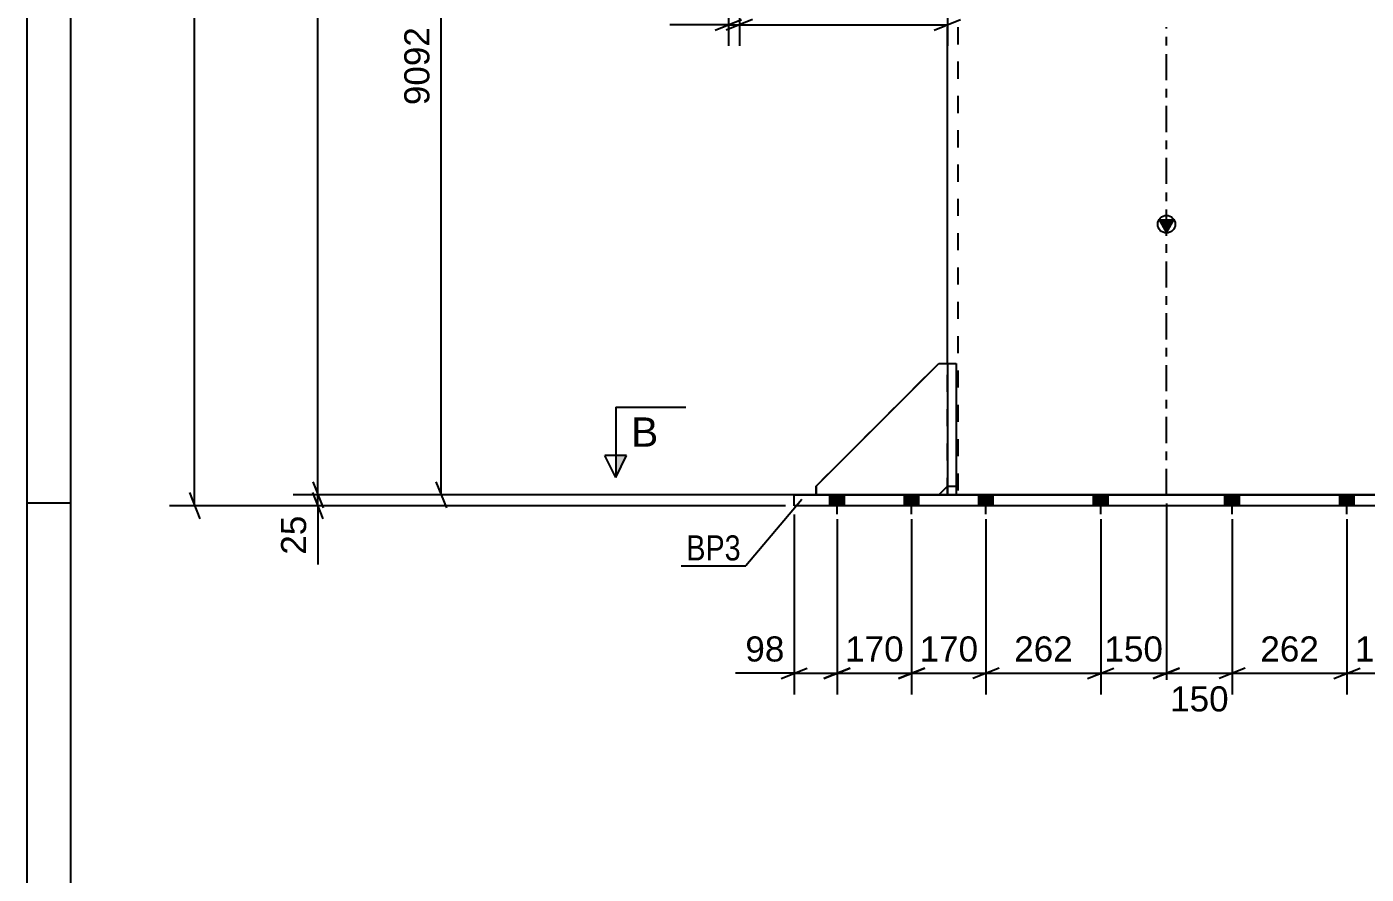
# Model space of a CAD drawing. Header units: millimetres. Extents: x 0 to 841, y 0 to 1249.
# Drawn here: x 0 to 152.9, y 255.6 to 352.4 of the extents above; entities that cross this region are included whole.
import ezdxf

# ---------------------------------------------------------------- set-up
doc = ezdxf.new("R2010")
doc.units = ezdxf.units.MM
doc.linetypes.add('DXK_LINE_DOT2', pattern=[3.9198, 1.9599, -1.9599])
doc.linetypes.add('DXK_LINE_DOT3', pattern=[5.9187, 2.979, -0.9799, 0.9799, -0.9799])
doc.styles.add('Arial', font='ARIAL.TTF', dxfattribs={"height": 0.2})
doc.styles.add('Arial Narrow', font='ARIALN.TTF', dxfattribs={"height": 0.2})

# ---------------------------------------------------------------- blocks, each defined once
blk = doc.blocks.new('Unknown-284856767-1127')
at = {"color": 5, "linetype": 'Continuous'}
for p, q in [((0, 594), (0, 0)), ((5, 589), (5, 5)), ((5, 298), (0, 298))]:
    blk.add_line(p, q, dxfattribs=at)
blk = doc.blocks.new('Part-284856767-2420 - 2328')
at = {"color": 2, "linetype": 'Continuous'}
for p, q in [((87.6, 297.69), (87.6, 298.94)), ((87.6, 298.94), (172.6, 298.94)), ((172.6, 298.94), (172.6, 297.69)), ((172.6, 297.69), (87.6, 297.69))]:
    blk.add_line(p, q, dxfattribs=at)
blk = doc.blocks.new('Part-284856767-2473 - 2328')
at = {"color": 7, "linetype": 'DXK_LINE_DOT2'}
for p, q in [((105.1, 298.94), (105.1, 313.94)), ((105.1, 313.94), (106.1, 313.94)), ((106.1, 313.94), (106.1, 298.94)), ((105.1, 299.94), (106.1, 299.94)), ((106.1, 298.94), (105.1, 298.94))]:
    blk.add_line(p, q, dxfattribs=at)
blk = doc.blocks.new('Part-284856767-2475 - 2328')
at = {"color": 2, "linetype": 'Continuous'}
for p, q in [((105.1, 313.94), (105.1, 298.94)), ((105.1, 313.94), (106.1, 313.94)), ((106.1, 313.94), (106.1, 298.94)), ((105.1, 299.94), (106.1, 299.94))]:
    blk.add_line(p, q, dxfattribs=at)
at = {"color": 7, "linetype": 'DXK_LINE_DOT2'}
blk.add_line((105.1, 298.94), (106.1, 298.94), dxfattribs=at)
blk = doc.blocks.new('Part-284856767-2515 - 2328')
at = {"color": 2, "linetype": 'Continuous'}
for p, q in [((90.1, 299.94), (104.1, 313.94)), ((104.1, 313.94), (105.1, 313.94)), ((90.1, 299.94), (90.1, 298.94)), ((105.1, 299.94), (104.1, 298.94))]:
    blk.add_line(p, q, dxfattribs=at)
at = {"color": 7, "linetype": 'DXK_LINE_DOT2'}
for p, q in [((105.1, 313.94), (105.1, 299.94)), ((104.1, 298.94), (90.1, 298.94))]:
    blk.add_line(p, q, dxfattribs=at)
blk = doc.blocks.new('Part-284856767-2516 - 2328')
at = {"color": 7, "linetype": 'DXK_LINE_DOT2'}
for p, q in [((90.1, 299.94), (104.1, 313.94)), ((104.1, 313.94), (105.1, 313.94)), ((105.1, 313.94), (105.1, 299.94)), ((90.1, 298.94), (90.1, 299.94)), ((105.1, 299.94), (104.1, 298.94)), ((104.1, 298.94), (90.1, 298.94))]:
    blk.add_line(p, q, dxfattribs=at)
blk = doc.blocks.new('Bolt-284856767-2532 - 2328')
at = {"linetype": 'Continuous'}
for points in [[(93.33, 298.94), (91.68, 298.94), (91.68, 297.69), (93.33, 297.69)], [(93.33, 298.94), (91.68, 298.94), (91.68, 297.69), (93.33, 297.69)], [(93.33, 298.94), (91.68, 298.94), (91.68, 297.69), (93.33, 297.69)], [(93.33, 298.94), (91.68, 298.94), (91.68, 297.69), (93.33, 297.69)], [(93.33, 298.94), (91.68, 298.94), (91.68, 297.69), (93.33, 297.69)], [(93.33, 298.94), (91.68, 298.94), (91.68, 297.69), (93.33, 297.69)], [(93.33, 298.94), (91.68, 298.94), (91.68, 297.69), (93.33, 297.69)], [(93.33, 298.94), (91.68, 298.94), (91.68, 297.69), (93.33, 297.69)], [(101.83, 298.94), (100.18, 298.94), (100.18, 297.69), (101.83, 297.69)], [(101.83, 298.94), (100.18, 298.94), (100.18, 297.69), (101.83, 297.69)], [(101.83, 298.94), (100.18, 298.94), (100.18, 297.69), (101.83, 297.69)], [(101.83, 298.94), (100.18, 298.94), (100.18, 297.69), (101.83, 297.69)], [(101.83, 298.94), (100.18, 298.94), (100.18, 297.69), (101.83, 297.69)], [(101.83, 298.94), (100.18, 298.94), (100.18, 297.69), (101.83, 297.69)], [(101.83, 298.94), (100.18, 298.94), (100.18, 297.69), (101.83, 297.69)], [(101.83, 298.94), (100.18, 298.94), (100.18, 297.69), (101.83, 297.69)], [(110.33, 298.94), (108.68, 298.94), (108.68, 297.69), (110.33, 297.69)], [(110.33, 298.94), (108.68, 298.94), (108.68, 297.69), (110.33, 297.69)], [(110.33, 298.94), (108.68, 298.94), (108.68, 297.69), (110.33, 297.69)], [(110.33, 298.94), (108.68, 298.94), (108.68, 297.69), (110.33, 297.69)], [(123.43, 298.94), (121.78, 298.94), (121.78, 297.69), (123.43, 297.69)], [(123.43, 298.94), (121.78, 298.94), (121.78, 297.69), (123.43, 297.69)], [(123.43, 298.94), (121.78, 298.94), (121.78, 297.69), (123.43, 297.69)], [(123.43, 298.94), (121.78, 298.94), (121.78, 297.69), (123.43, 297.69)], [(138.43, 298.94), (136.78, 298.94), (136.78, 297.69), (138.43, 297.69)], [(138.43, 298.94), (136.78, 298.94), (136.78, 297.69), (138.43, 297.69)], [(138.43, 298.94), (136.78, 298.94), (136.78, 297.69), (138.43, 297.69)], [(138.43, 298.94), (136.78, 298.94), (136.78, 297.69), (138.43, 297.69)], [(151.53, 298.94), (149.88, 298.94), (149.88, 297.69), (151.53, 297.69)], [(151.53, 298.94), (149.88, 298.94), (149.88, 297.69), (151.53, 297.69)], [(151.53, 298.94), (149.88, 298.94), (149.88, 297.69), (151.53, 297.69)], [(151.53, 298.94), (149.88, 298.94), (149.88, 297.69), (151.53, 297.69)], [(160.03, 298.94), (158.38, 298.94), (158.38, 297.69), (160.03, 297.69)], [(160.03, 298.94), (158.38, 298.94), (158.38, 297.69), (160.03, 297.69)], [(160.03, 298.94), (158.38, 298.94), (158.38, 297.69), (160.03, 297.69)], [(160.03, 298.94), (158.38, 298.94), (158.38, 297.69), (160.03, 297.69)], [(160.03, 298.94), (158.38, 298.94), (158.38, 297.69), (160.03, 297.69)], [(160.03, 298.94), (158.38, 298.94), (158.38, 297.69), (160.03, 297.69)], [(160.03, 298.94), (158.38, 298.94), (158.38, 297.69), (160.03, 297.69)], [(160.03, 298.94), (158.38, 298.94), (158.38, 297.69), (160.03, 297.69)], [(168.53, 298.94), (166.88, 298.94), (166.88, 297.69), (168.53, 297.69)], [(168.53, 298.94), (166.88, 298.94), (166.88, 297.69), (168.53, 297.69)], [(168.53, 298.94), (166.88, 298.94), (166.88, 297.69), (168.53, 297.69)], [(168.53, 298.94), (166.88, 298.94), (166.88, 297.69), (168.53, 297.69)], [(168.53, 298.94), (166.88, 298.94), (166.88, 297.69), (168.53, 297.69)], [(168.53, 298.94), (166.88, 298.94), (166.88, 297.69), (168.53, 297.69)], [(168.53, 298.94), (166.88, 298.94), (166.88, 297.69), (168.53, 297.69)], [(168.53, 298.94), (166.88, 298.94), (166.88, 297.69), (168.53, 297.69)]]:
    blk.add_hatch(color=1, dxfattribs=at).paths.add_polyline_path(points)
at = {"color": 1, "linetype": 'Continuous'}
for p, q in [((91.68, 297.69), (91.68, 298.94)), ((91.68, 297.69), (91.68, 298.94)), ((91.68, 297.69), (91.68, 298.94)), ((91.68, 297.69), (91.68, 298.94)), ((91.68, 297.69), (91.68, 298.94)), ((91.68, 297.69), (91.68, 298.94)), ((91.68, 297.69), (91.68, 298.94)), ((91.68, 297.69), (91.68, 298.94)), ((92.5, 296.74), (92.5, 298.94)), ((92.5, 296.74), (92.5, 298.94)), ((92.5, 296.74), (92.5, 298.94)), ((92.5, 296.74), (92.5, 298.94)), ((92.5, 296.74), (92.5, 298.94)), ((92.5, 296.74), (92.5, 298.94)), ((92.5, 296.74), (92.5, 298.94)), ((92.5, 296.74), (92.5, 298.94)), ((93.33, 297.69), (93.33, 298.94)), ((93.33, 297.69), (93.33, 298.94)), ((93.33, 297.69), (93.33, 298.94)), ((93.33, 297.69), (93.33, 298.94)), ((93.33, 297.69), (93.33, 298.94)), ((93.33, 297.69), (93.33, 298.94)), ((93.33, 297.69), (93.33, 298.94)), ((93.33, 297.69), (93.33, 298.94)), ((100.18, 297.69), (100.18, 298.94)), ((100.18, 297.69), (100.18, 298.94)), ((100.18, 297.69), (100.18, 298.94)), ((100.18, 297.69), (100.18, 298.94)), ((100.18, 297.69), (100.18, 298.94)), ((100.18, 297.69), (100.18, 298.94)), ((100.18, 297.69), (100.18, 298.94)), ((100.18, 297.69), (100.18, 298.94)), ((101, 296.74), (101, 298.94)), ((101, 296.74), (101, 298.94)), ((101, 296.74), (101, 298.94)), ((101, 296.74), (101, 298.94)), ((101, 296.74), (101, 298.94)), ((101, 296.74), (101, 298.94)), ((101, 296.74), (101, 298.94)), ((101, 296.74), (101, 298.94)), ((101.83, 297.69), (101.83, 298.94)), ((101.83, 297.69), (101.83, 298.94)), ((101.83, 297.69), (101.83, 298.94)), ((101.83, 297.69), (101.83, 298.94)), ((101.83, 297.69), (101.83, 298.94)), ((101.83, 297.69), (101.83, 298.94)), ((101.83, 297.69), (101.83, 298.94)), ((101.83, 297.69), (101.83, 298.94)), ((108.68, 297.69), (108.68, 298.94)), ((108.68, 297.69), (108.68, 298.94)), ((108.68, 297.69), (108.68, 298.94)), ((108.68, 297.69), (108.68, 298.94)), ((109.5, 296.74), (109.5, 298.94)), ((109.5, 296.74), (109.5, 298.94)), ((109.5, 296.74), (109.5, 298.94)), ((109.5, 296.74), (109.5, 298.94)), ((110.33, 297.69), (110.33, 298.94)), ((110.33, 297.69), (110.33, 298.94)), ((110.33, 297.69), (110.33, 298.94)), ((110.33, 297.69), (110.33, 298.94)), ((121.78, 297.69), (121.78, 298.94)), ((121.78, 297.69), (121.78, 298.94)), ((121.78, 297.69), (121.78, 298.94)), ((121.78, 297.69), (121.78, 298.94)), ((122.6, 296.74), (122.6, 298.94)), ((122.6, 296.74), (122.6, 298.94)), ((122.6, 296.74), (122.6, 298.94)), ((122.6, 296.74), (122.6, 298.94)), ((123.43, 297.69), (123.43, 298.94)), ((123.43, 297.69), (123.43, 298.94)), ((123.43, 297.69), (123.43, 298.94)), ((123.43, 297.69), (123.43, 298.94)), ((136.78, 297.69), (136.78, 298.94)), ((136.78, 297.69), (136.78, 298.94)), ((136.78, 297.69), (136.78, 298.94)), ((136.78, 297.69), (136.78, 298.94)), ((137.6, 296.74), (137.6, 298.94)), ((137.6, 296.74), (137.6, 298.94)), ((137.6, 296.74), (137.6, 298.94)), ((137.6, 296.74), (137.6, 298.94)), ((138.43, 297.69), (138.43, 298.94)), ((138.43, 297.69), (138.43, 298.94)), ((138.43, 297.69), (138.43, 298.94)), ((138.43, 297.69), (138.43, 298.94)), ((149.88, 297.69), (149.88, 298.94)), ((149.88, 297.69), (149.88, 298.94)), ((149.88, 297.69), (149.88, 298.94)), ((149.88, 297.69), (149.88, 298.94)), ((150.7, 296.74), (150.7, 298.94)), ((150.7, 296.74), (150.7, 298.94)), ((150.7, 296.74), (150.7, 298.94)), ((150.7, 296.74), (150.7, 298.94)), ((151.53, 297.69), (151.53, 298.94)), ((151.53, 297.69), (151.53, 298.94)), ((151.53, 297.69), (151.53, 298.94)), ((151.53, 297.69), (151.53, 298.94)), ((158.38, 297.69), (158.38, 298.94)), ((158.38, 297.69), (158.38, 298.94)), ((158.38, 297.69), (158.38, 298.94)), ((158.38, 297.69), (158.38, 298.94)), ((158.38, 297.69), (158.38, 298.94)), ((158.38, 297.69), (158.38, 298.94)), ((158.38, 297.69), (158.38, 298.94)), ((158.38, 297.69), (158.38, 298.94)), ((159.2, 296.74), (159.2, 298.94)), ((159.2, 296.74), (159.2, 298.94)), ((159.2, 296.74), (159.2, 298.94)), ((159.2, 296.74), (159.2, 298.94)), ((159.2, 296.74), (159.2, 298.94)), ((159.2, 296.74), (159.2, 298.94)), ((159.2, 296.74), (159.2, 298.94)), ((159.2, 296.74), (159.2, 298.94)), ((160.03, 297.69), (160.03, 298.94)), ((160.03, 297.69), (160.03, 298.94)), ((160.03, 297.69), (160.03, 298.94)), ((160.03, 297.69), (160.03, 298.94)), ((160.03, 297.69), (160.03, 298.94)), ((160.03, 297.69), (160.03, 298.94)), ((160.03, 297.69), (160.03, 298.94)), ((160.03, 297.69), (160.03, 298.94)), ((166.88, 297.69), (166.88, 298.94)), ((166.88, 297.69), (166.88, 298.94)), ((166.88, 297.69), (166.88, 298.94)), ((166.88, 297.69), (166.88, 298.94)), ((166.88, 297.69), (166.88, 298.94)), ((166.88, 297.69), (166.88, 298.94)), ((166.88, 297.69), (166.88, 298.94)), ((166.88, 297.69), (166.88, 298.94)), ((167.7, 296.74), (167.7, 298.94)), ((167.7, 296.74), (167.7, 298.94)), ((167.7, 296.74), (167.7, 298.94)), ((167.7, 296.74), (167.7, 298.94)), ((167.7, 296.74), (167.7, 298.94)), ((167.7, 296.74), (167.7, 298.94)), ((167.7, 296.74), (167.7, 298.94)), ((167.7, 296.74), (167.7, 298.94)), ((168.53, 297.69), (168.53, 298.94)), ((168.53, 297.69), (168.53, 298.94)), ((168.53, 297.69), (168.53, 298.94)), ((168.53, 297.69), (168.53, 298.94)), ((168.53, 297.69), (168.53, 298.94)), ((168.53, 297.69), (168.53, 298.94)), ((168.53, 297.69), (168.53, 298.94)), ((168.53, 297.69), (168.53, 298.94))]:
    blk.add_line(p, q, dxfattribs=at)
blk = doc.blocks.new('Part-284856767-2566 - 2328')
at = {"linetype": 'Continuous'}
blk.add_hatch(color=2, dxfattribs=at).paths.add_polyline_path([(130.1, 328.94), (129.3, 330.34), (130.9, 330.34)])
at = {"color": 2, "linetype": 'Continuous'}
for p, q in [((105.1, 313.94), (105.1, 352.34)), ((130.1, 328.94), (129.3, 330.34)), ((129.3, 330.34), (130.9, 330.34)), ((130.9, 330.34), (130.1, 328.94))]:
    blk.add_line(p, q, dxfattribs=at)
at = {"color": 7, "linetype": 'DXK_LINE_DOT2'}
for p, q in [((106.3, 352.34), (106.3, 298.94)), ((105.1, 313.94), (105.1, 298.94)), ((155.1, 298.94), (105.1, 298.94))]:
    blk.add_line(p, q, dxfattribs=at)
at = {"color": 7, "linetype": 'DXK_LINE_DOT3'}
blk.add_line((130.1, 298.94), (130.1, 352.34), dxfattribs=at)
at = {"color": 2, "linetype": 'Continuous'}
blk.add_circle((130.1, 329.84), 1, dxfattribs=at)
blk = doc.blocks.new('StraightDimension-284856767-2810 - 2328')
at = {"color": 7, "linetype": 'Continuous'}
for p, q in [((92.5, 296.18), (92.5, 276.16)), ((101, 296.18), (101, 276.16)), ((91, 277.96), (94, 279.16)), ((92.5, 278.56), (101, 278.56)), ((102.5, 279.16), (99.5, 277.96))]:
    blk.add_line(p, q, dxfattribs=at)
at = {"color": 0}
blk.add_wipeout([(100.69, 279.31), (100.69, 283.51), (92.82, 283.51), (92.82, 279.31)], dxfattribs=at)
at = {"color": 3, "style": 'Arial'}
blk.add_text('170', height=2.865, dxfattribs=at).set_placement((93.42, 279.91))
blk = doc.blocks.new('StraightDimension-284856767-2853 - 2328')
at = {"color": 7, "linetype": 'Continuous'}
for p, q in [((130.1, 297.94), (130.1, 276.16)), ((122.6, 296.18), (122.6, 276.16)), ((121.1, 277.96), (124.1, 279.16)), ((122.6, 278.56), (130.1, 278.56)), ((131.6, 279.16), (128.6, 277.96))]:
    blk.add_line(p, q, dxfattribs=at)
at = {"color": 0}
blk.add_wipeout([(130.29, 279.31), (130.29, 283.51), (122.42, 283.51), (122.42, 279.31)], dxfattribs=at)
at = {"color": 3, "style": 'Arial'}
blk.add_text('150', height=2.865, dxfattribs=at).set_placement((123.02, 279.91))
blk = doc.blocks.new('StraightDimension-284856767-2869 - 2328')
at = {"color": 7, "linetype": 'Continuous'}
for p, q in [((109.5, 296.18), (109.5, 276.16)), ((122.6, 296.18), (122.6, 276.16)), ((111, 279.16), (108, 277.96)), ((109.5, 278.56), (122.6, 278.56)), ((121.1, 277.96), (124.1, 279.16))]:
    blk.add_line(p, q, dxfattribs=at)
at = {"color": 0}
blk.add_wipeout([(119.99, 279.31), (119.99, 283.51), (112.12, 283.51), (112.12, 279.31)], dxfattribs=at)
at = {"color": 3, "style": 'Arial'}
blk.add_text('262', height=2.865, dxfattribs=at).set_placement((112.72, 279.91))
blk = doc.blocks.new('StraightDimension-284856767-2675 - 2328')
at = {"color": 7, "linetype": 'Continuous'}
for p, q in [((47.91, 395.34), (46.71, 398.34)), ((80.35, 396.84), (44.46, 396.84)), ((47.31, 298.94), (47.31, 396.84)), ((46.71, 300.44), (47.91, 297.44)), ((154.1, 298.94), (44.46, 298.94))]:
    blk.add_line(p, q, dxfattribs=at)
at = {"color": 0}
blk.add_wipeout([(46.56, 352.93), (42.36, 352.93), (42.36, 342.84), (46.56, 342.84)], dxfattribs=at)
at = {"color": 3, "style": 'Arial'}
blk.add_text('9092', height=2.865, rotation=90.0002, dxfattribs=at).set_placement((45.96, 343.44))
blk = doc.blocks.new('StraightDimension-284856767-2682 - 2328')
at = {"color": 7, "linetype": 'Continuous'}
for p, q in [((80.1, 389.84), (80.1, 350.2)), ((81.35, 389.84), (81.35, 350.2)), ((78.6, 352), (81.6, 353.2)), ((82.85, 353.2), (79.85, 352)), ((80.1, 352.6), (81.35, 352.6))]:
    blk.add_line(p, q, dxfattribs=at)
at = {"color": 0}
blk.add_wipeout([(79.58, 353.35), (79.58, 357.55), (73.93, 357.55), (73.93, 353.35)], dxfattribs=at)
at = {"color": 7, "linetype": 'Continuous'}
blk.add_line((80.1, 352.6), (73.41, 352.6), dxfattribs=at)
blk.add_line((80.1, 352.6), (73.41, 352.6), dxfattribs=at)
at = {"color": 3, "style": 'Arial'}
blk.add_text('25', height=2.865, dxfattribs=at).set_placement((74.53, 353.95))
blk = doc.blocks.new('StraightDimension-284856767-2697 - 2328')
at = {"color": 7, "linetype": 'Continuous'}
for p, q in [((105.1, 406.7), (105.1, 350.2)), ((81.35, 389.84), (81.35, 350.2)), ((82.85, 353.2), (79.85, 352)), ((81.35, 352.6), (105.1, 352.6)), ((103.6, 352), (106.6, 353.2))]:
    blk.add_line(p, q, dxfattribs=at)
at = {"color": 0}
blk.add_wipeout([(97.16, 353.35), (97.16, 357.55), (89.29, 357.55), (89.29, 353.35)], dxfattribs=at)
at = {"color": 3, "style": 'Arial'}
blk.add_text('475', height=2.865, dxfattribs=at).set_placement((89.89, 353.95))
blk = doc.blocks.new('StraightDimension-284856767-2753 - 2328')
at = {"color": 7, "linetype": 'Continuous'}
for p, q in [((32.64, 300.44), (33.84, 297.44)), ((86.6, 298.94), (30.39, 298.94)), ((33.84, 296.19), (32.64, 299.19)), ((33.24, 297.69), (33.24, 298.94)), ((86.6, 297.69), (30.39, 297.69))]:
    blk.add_line(p, q, dxfattribs=at)
at = {"color": 0}
blk.add_wipeout([(32.49, 297.16), (28.29, 297.16), (28.29, 291.51), (32.49, 291.51)], dxfattribs=at)
at = {"color": 7, "linetype": 'Continuous'}
blk.add_line((33.24, 297.69), (33.24, 290.99), dxfattribs=at)
blk.add_line((33.24, 297.69), (33.24, 290.99), dxfattribs=at)
at = {"color": 3, "style": 'Arial'}
blk.add_text('25', height=2.865, rotation=90.0002, dxfattribs=at).set_placement((31.89, 292.11))
blk = doc.blocks.new('StraightDimension-284856767-2763 - 2328')
at = {"color": 7, "linetype": 'Continuous'}
for p, q in [((33.24, 298.94), (33.24, 522.54)), ((32.64, 300.44), (33.84, 297.44)), ((86.6, 298.94), (30.39, 298.94))]:
    blk.add_line(p, q, dxfattribs=at)
blk = doc.blocks.new('StraightDimension-284856767-2803 - 2328')
at = {"color": 7, "linetype": 'Continuous'}
for p, q in [((150.7, 296.18), (150.7, 276.16)), ((159.2, 296.18), (159.2, 276.16)), ((149.2, 277.96), (152.2, 279.16)), ((150.7, 278.56), (159.2, 278.56)), ((160.7, 279.16), (157.7, 277.96))]:
    blk.add_line(p, q, dxfattribs=at)
at = {"color": 0}
blk.add_wipeout([(158.89, 279.31), (158.89, 283.51), (151.02, 283.51), (151.02, 279.31)], dxfattribs=at)
at = {"color": 3, "style": 'Arial'}
blk.add_text('170', height=2.865, dxfattribs=at).set_placement((151.62, 279.91))
blk = doc.blocks.new('StraightDimension-284856767-2827 - 2328')
at = {"color": 7, "linetype": 'Continuous'}
for p, q in [((87.6, 296.69), (87.6, 276.16)), ((92.5, 296.18), (92.5, 276.16)), ((86.1, 277.96), (89.1, 279.16)), ((87.6, 278.56), (92.5, 278.56)), ((94, 279.16), (91, 277.96))]:
    blk.add_line(p, q, dxfattribs=at)
at = {"color": 0}
blk.add_wipeout([(87.08, 279.31), (87.08, 283.51), (81.43, 283.51), (81.43, 279.31)], dxfattribs=at)
at = {"color": 7, "linetype": 'Continuous'}
blk.add_line((87.6, 278.56), (80.91, 278.56), dxfattribs=at)
blk.add_line((87.6, 278.56), (80.91, 278.56), dxfattribs=at)
at = {"color": 3, "style": 'Arial'}
blk.add_text('98', height=2.865, dxfattribs=at).set_placement((82.03, 279.91))
blk = doc.blocks.new('StraightDimension-284856767-2844 - 2328')
at = {"color": 7, "linetype": 'Continuous'}
for p, q in [((130.1, 297.94), (130.1, 275.71)), ((137.6, 296.18), (137.6, 275.71)), ((128.6, 277.96), (131.6, 279.16)), ((130.1, 278.56), (137.6, 278.56)), ((139.1, 279.16), (136.1, 277.96))]:
    blk.add_line(p, q, dxfattribs=at)
at = {"color": 0}
blk.add_wipeout([(137.79, 273.61), (137.79, 277.81), (129.92, 277.81), (129.92, 273.61)], dxfattribs=at)
at = {"color": 3, "style": 'Arial'}
blk.add_text('150', height=2.865, dxfattribs=at).set_placement((130.52, 274.21))
blk = doc.blocks.new('StraightDimension-284856767-2862 - 2328')
at = {"color": 7, "linetype": 'Continuous'}
for p, q in [((137.6, 296.18), (137.6, 276.16)), ((150.7, 296.18), (150.7, 276.16)), ((139.1, 279.16), (136.1, 277.96)), ((137.6, 278.56), (150.7, 278.56)), ((149.2, 277.96), (152.2, 279.16))]:
    blk.add_line(p, q, dxfattribs=at)
at = {"color": 0}
blk.add_wipeout([(148.09, 279.31), (148.09, 283.51), (140.22, 283.51), (140.22, 279.31)], dxfattribs=at)
at = {"color": 3, "style": 'Arial'}
blk.add_text('262', height=2.865, dxfattribs=at).set_placement((140.82, 279.91))
blk = doc.blocks.new('StraightDimension-284856767-2876 - 2328')
at = {"color": 7, "linetype": 'Continuous'}
for p, q in [((101, 296.18), (101, 276.16)), ((109.5, 296.18), (109.5, 276.16)), ((99.5, 277.96), (102.5, 279.16)), ((101, 278.56), (109.5, 278.56)), ((111, 279.16), (108, 277.96))]:
    blk.add_line(p, q, dxfattribs=at)
at = {"color": 0}
blk.add_wipeout([(109.19, 279.31), (109.19, 283.51), (101.32, 283.51), (101.32, 279.31)], dxfattribs=at)
at = {"color": 3, "style": 'Arial'}
blk.add_text('170', height=2.865, dxfattribs=at).set_placement((101.92, 279.91))
blk = doc.blocks.new('StraightDimension-284856767-2990 - 2328')
at = {"color": 7, "linetype": 'Continuous'}
blk.add_line((106.1, 298.94), (267.68, 298.94), dxfattribs=at)
blk = doc.blocks.new('StraightDimension-284856767-3105 - 2328')
at = {"color": 7, "linetype": 'Continuous'}
for p, q in [((19.16, 297.69), (19.16, 545.77)), ((18.56, 299.19), (19.76, 296.19)), ((86.6, 297.69), (16.31, 297.69))]:
    blk.add_line(p, q, dxfattribs=at)
blk = doc.blocks.new('Mark-284856767-2416 - 2328')
at = {"color": 0}
blk.add_wipeout([(81.5, 291.45), (81.5, 294.45), (75.29, 294.45), (75.29, 291.45)], dxfattribs=at)
blk.add_wipeout([(81.5, 291.45), (81.5, 294.45), (75.29, 294.45), (75.29, 291.45)], dxfattribs=at)
at = {"color": 30, "linetype": 'Continuous'}
for p in [(88.47, 298.4), (74.69, 290.85)]:
    blk.add_line(p, (82.1, 290.85), dxfattribs=at)
at = {"color": 3, "style": 'Arial Narrow'}
blk.add_text('BP3', height=2.863, dxfattribs=at).set_placement((75.29, 291.45))
blk = doc.blocks.new('SectionMark-284856767-3132 - 2328')
at = {"linetype": 'Continuous'}
for points in [[(67.23, 303.44), (68.48, 303.44), (67.23, 300.94)], [(184.59, 303.44), (185.84, 303.44), (185.84, 300.94)]]:
    blk.add_hatch(color=6, dxfattribs=at).paths.add_polyline_path(points)
at = {"color": 6, "linetype": 'Continuous'}
for p, q in [((67.23, 308.94), (75.23, 308.94)), ((67.23, 308.94), (67.23, 300.94)), ((185.84, 308.94), (177.84, 308.94)), ((185.84, 308.94), (185.84, 300.94)), ((67.23, 300.94), (65.98, 303.44)), ((68.48, 303.44), (65.98, 303.44)), ((67.23, 300.94), (68.48, 303.44)), ((184.59, 303.44), (187.09, 303.44)), ((185.84, 300.94), (184.59, 303.44)), ((187.09, 303.44), (185.84, 300.94))]:
    blk.add_line(p, q, dxfattribs=at)
at = {"color": 0, "linetype": 'Continuous'}
for points in [[(72.09, 304.44), (72.09, 307.94), (68.98, 307.94), (68.98, 304.44)], [(184.09, 304.44), (184.09, 307.94), (180.98, 307.94), (180.98, 304.44)]]:
    blk.add_wipeout(points, dxfattribs=at)
at = {"color": 3, "linetype": 'Continuous', "style": 'Arial'}
for p in [(68.98, 304.44), (180.98, 304.44)]:
    blk.add_text('B', height=3.34, dxfattribs=at).set_placement(p)

msp = doc.modelspace()

# ---------------------------------------------------------------- block references
for name in ['Unknown-284856767-1127', 'Part-284856767-2566 - 2328', 'Part-284856767-2515 - 2328', 'Part-284856767-2516 - 2328', 'Part-284856767-2473 - 2328', 'Part-284856767-2475 - 2328', 'Part-284856767-2420 - 2328', 'Bolt-284856767-2532 - 2328']:
    msp.add_blockref(name, (0, 0))

# ---------------------------------------------------------------- next in the draw order: block references
for name in ['StraightDimension-284856767-2853 - 2328', 'StraightDimension-284856767-2810 - 2328', 'StraightDimension-284856767-2803 - 2328']:
    msp.add_blockref(name, (0, 0))

# ---------------------------------------------------------------- next in the draw order: block references
for name in ['StraightDimension-284856767-2675 - 2328', 'StraightDimension-284856767-2869 - 2328']:
    msp.add_blockref(name, (0, 0))

# ---------------------------------------------------------------- next in the draw order: block references
for name in ['StraightDimension-284856767-2682 - 2328', 'StraightDimension-284856767-2753 - 2328', 'StraightDimension-284856767-2844 - 2328', 'StraightDimension-284856767-2876 - 2328']:
    msp.add_blockref(name, (0, 0))

# ---------------------------------------------------------------- next in the draw order: block references
for name in ['StraightDimension-284856767-2697 - 2328', 'StraightDimension-284856767-2862 - 2328']:
    msp.add_blockref(name, (0, 0))

# ---------------------------------------------------------------- next in the draw order: block references
for name in ['StraightDimension-284856767-2763 - 2328', 'StraightDimension-284856767-2990 - 2328']:
    msp.add_blockref(name, (0, 0))

# ---------------------------------------------------------------- next in the draw order: block references
msp.add_blockref('StraightDimension-284856767-2827 - 2328', (0, 0))

# ---------------------------------------------------------------- next in the draw order: block references
msp.add_blockref('StraightDimension-284856767-3105 - 2328', (0, 0))

# ---------------------------------------------------------------- next in the draw order: block references
for name in ['SectionMark-284856767-3132 - 2328', 'Mark-284856767-2416 - 2328']:
    msp.add_blockref(name, (0, 0))

doc.saveas('drawing.dxf')
